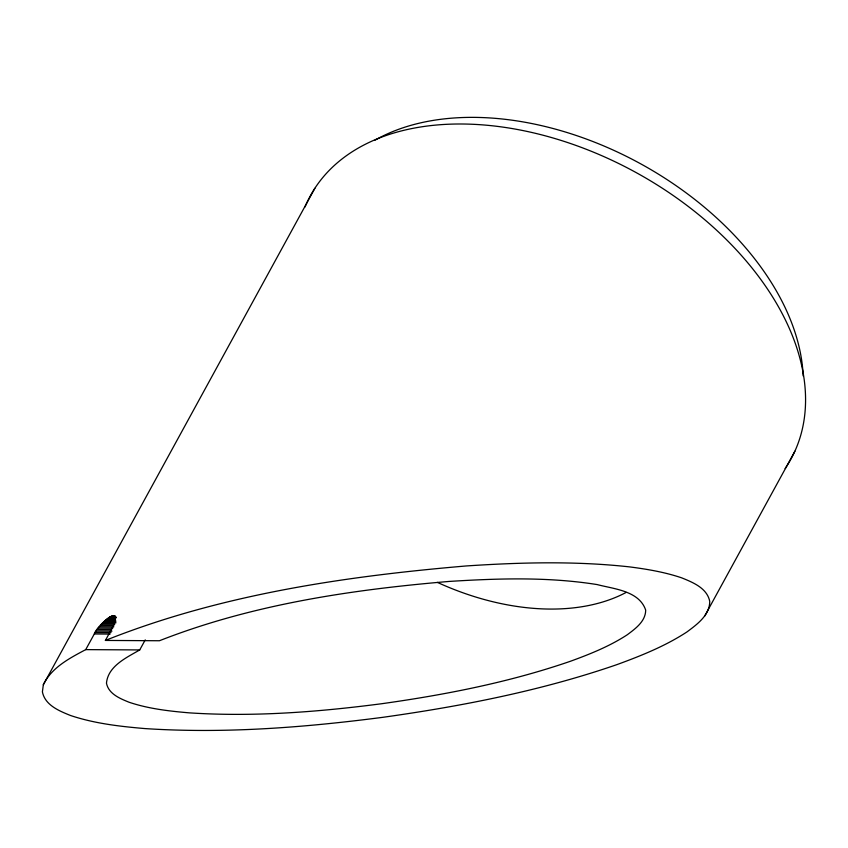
<?xml version="1.0" encoding="UTF-8"?>
<svg xmlns="http://www.w3.org/2000/svg" width="848" height="848" viewBox="0 0 848 848"><rect width="100%" height="100%" fill="white"/><g stroke="black" fill="none" stroke-linecap="round" stroke-linejoin="round"><path stroke-width="1.27" d="M43.333 684.739L42.4 691.883C45.039 705.218 59.19 710.91 70.437 715.468C94.488 723.535 119.844 726.439 144.997 728.58C224.434 733.785 304.167 727.552 382.957 717.302C462.16 706.151 541.151 690.76 616.888 664.631C641.12 655.78 665.309 646.091 686.986 631.919C697.056 624.382 709.649 615.362 709.755 601.444C707.115 588.109 692.954 582.417 681.718 577.859C664.853 572.146 647.257 569.178 629.64 566.899C575.421 560.899 520.683 562.362 466.347 565.945C343.917 576.386 220.12 594.66 105.406 640.431L113.897 624.838C121.137 603.172 95.856 627.276 94.308 633.975L85.722 649.621C69.621 658.207 51.537 667.524 43.333 684.739L314.852 188.33M704.688 616.093L794.873 451.253M105.406 640.431L159.413 640.749C251.602 604.539 350.796 589.752 449.016 581.442C498.317 578.357 548.2 576.767 597.162 584.579C614.058 589.031 639.201 590.78 645.688 610.125C645.604 621.372 635.428 628.654 627.297 634.749C609.776 646.208 590.229 654.031 570.651 661.186C509.457 682.29 445.635 694.735 381.642 703.734C317.979 712.023 253.552 717.058 189.369 712.861C169.038 711.122 148.548 708.78 129.119 702.261C120.034 698.572 108.597 693.971 106.466 683.202C107.993 666.019 126.564 657.635 139.729 649.928L145.252 639.88M112.286 615.945L114.925 615.966M111.374 616.189L115.317 616.21M110.367 616.57L115.635 616.602M109.445 617.09L116.028 617.132M108.449 617.736L116.346 617.789M107.399 618.521L115.296 618.563M106.297 619.411L115.519 619.464M105.163 620.418L115.71 620.482M104.007 621.52L115.869 621.595M102.841 622.718L116.006 622.792M101.665 623.99L114.84 624.064M100.499 625.326L113.674 625.4M99.354 626.714L113.844 626.799M98.241 628.145L112.731 628.23M97.17 629.598L111.66 629.682M96.153 631.06L111.957 631.156M95.199 632.534L111.003 632.619M94.308 633.975L110.113 634.071M85.722 649.621L139.729 649.928M305.015 206.954A273.978 176.829 28.7 0 1 634.929 171.921A273.978 176.829 28.7 0 1 785.142 468.531M375.06 140.153A262.636 169.505 28.7 0 1 641.3 164.162A262.636 169.505 28.7 0 1 803.173 375.908M626.131 592.434A210.103 135.606 28.7 0 1 437.388 582.385"/></g></svg>
